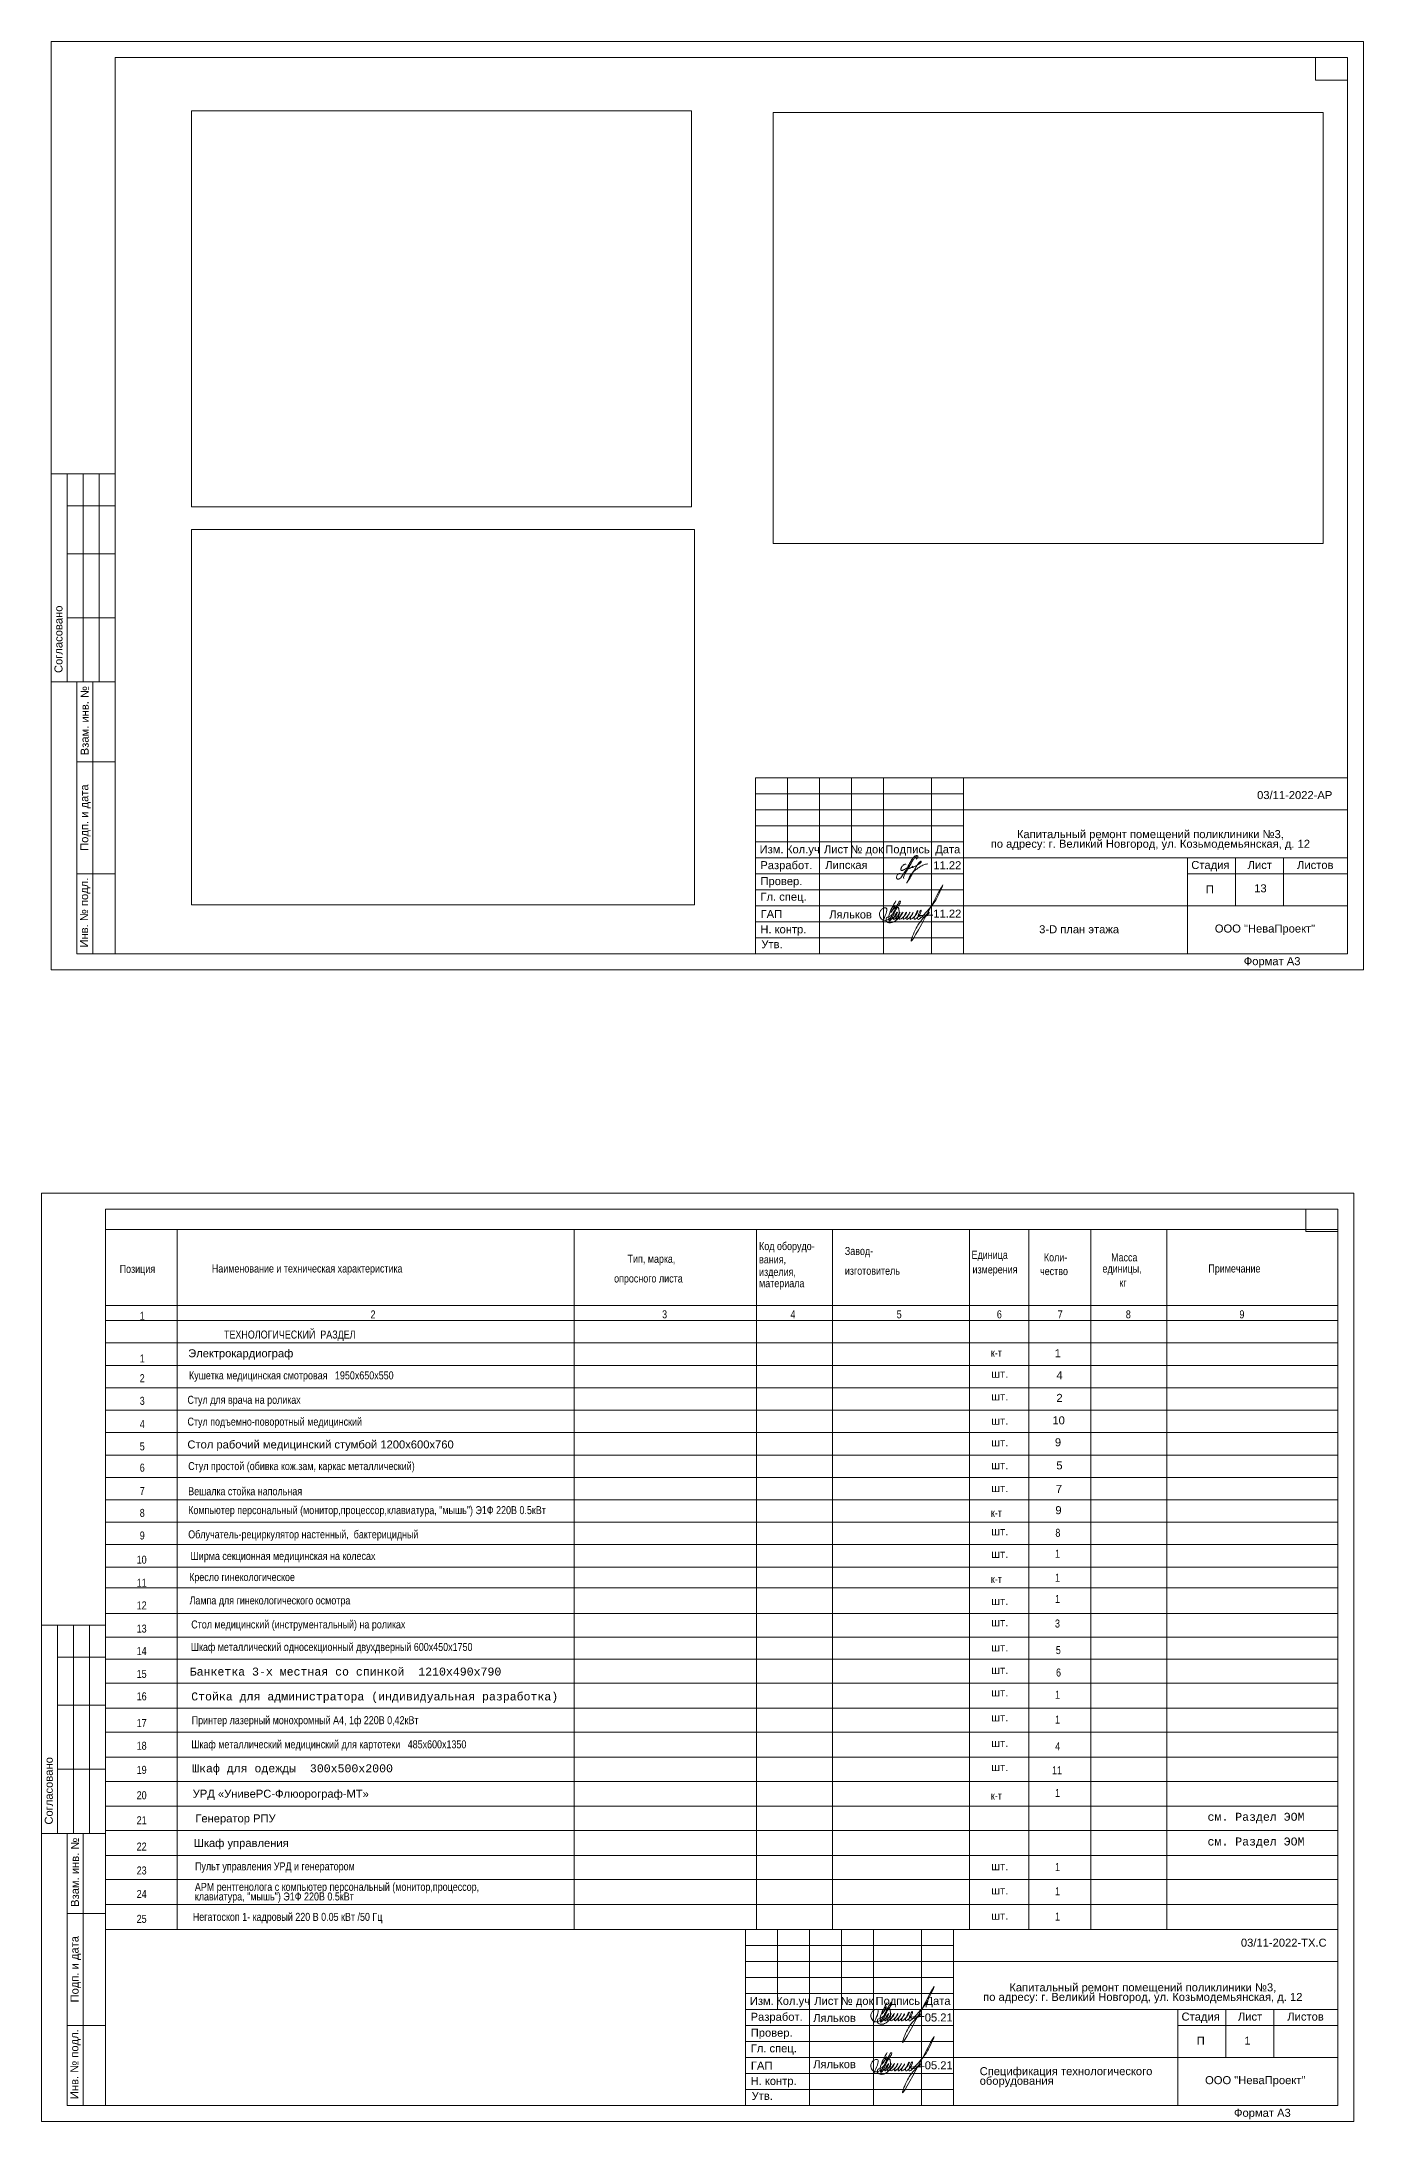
# Model space of a CAD drawing. Header units: metres. Extents: x 14591 to 15202, y 5442 to 5571.
# Drawn here: x 15117.3 to 15158.6, y 5442.8 to 5507.8 of the extents above; entities that cross this region are included whole.
import ezdxf
from ezdxf.enums import TextEntityAlignment as Align

# ---------------------------------------------------------------- set-up
doc = ezdxf.new("R2010")
doc.units = ezdxf.units.M
doc.header["$MEASUREMENT"] = 0
doc.header["$XCLIPFRAME"] = 0
doc.linetypes.add('AM_DIN_F_W050x2', pattern=[0.003125, 0.00225, -0.000875])
doc.linetypes.add('DGN Style 4', pattern=[5.601258, 2.79888, -1.39944, 0.003499, -1.39944])
for name, color, linetype, lineweight in [('1', 7, 'Continuous', 0), ('Level 1', 7, 'Continuous', 0), ('Level 50', 7, 'Continuous', 0), ('Level 63', 7, 'Continuous', 0), ('Стены', 7, 'Continuous', 13), ('ТХ Мебель', 7, 'Continuous', 30)]:
    doc.layers.add(name, color=color, linetype=linetype, lineweight=lineweight)
doc.styles.add('ARIAL', font='arial.ttf')
doc.styles.add('GOST 2.304', font='CS_Gost2304.shx')
doc.styles.add('MONOTXT', font='monotxt.shx', dxfattribs={"width": 0.8, "height": 0.5})
doc.styles.add('Style-Arial', font='arial.ttf')
picture_1 = doc.add_image_def('image1.jpeg', size_in_pixel=(959, 760))
picture_2 = doc.add_image_def('image2.jpeg', size_in_pixel=(1024, 764))
picture_3 = doc.add_image_def('image3.jpeg', size_in_pixel=(993, 778))

# ---------------------------------------------------------------- blocks, each defined once
blk = doc.blocks.new('*U150')
at = {"layer": 'Level 50', "color": 7, "linetype": 'Continuous', "lineweight": 0}
for p, q in [((-20.487, 14.5), (20.513, 14.5)), ((-20.487, -14.5), (-20.487, 14.5)), ((20.513, 14.5), (20.513, -14.5)), ((20.513, -14.5), (-20.487, -14.5))]:
    blk.add_line(p, q, dxfattribs=at)
at = {"layer": 'Level 50', "color": 7, "linetype": 'Continuous', "lineweight": 13}
for p, q in [((-18.487, 14), (20.013, 14)), ((-18.487, 14), (-18.487, -14)), ((19.013, 14), (19.013, 13.3)), ((20.013, 14), (20.013, -14)), ((19.013, 13.3), (20.013, 13.3)), ((-18.926, -14), (20.013, -14))]:
    blk.add_line(p, q, dxfattribs=at)
at = {"layer": 'Level 63', "color": 7, "linetype": 'Continuous', "lineweight": 13}
for p, q in [((-20.487, 1), (-18.487, 1)), ((-20.487, 1), (-20.487, -5.5)), ((-19.987, 1), (-19.987, -5.5)), ((-19.487, 1), (-19.487, -5.5)), ((-18.987, 1), (-18.987, -5.5)), ((-19.987, 0), (-18.487, 0)), ((-19.987, -1.5), (-18.487, -1.5)), ((-19.987, -3.5), (-18.487, -3.5)), ((-20.487, -5.5), (-18.487, -5.5)), ((-19.687, -5.5), (-18.487, -5.5)), ((-19.187, -14), (-19.187, -5.5)), ((-19.687, -8), (-18.487, -8)), ((1.513, -8.5), (20.013, -8.5)), ((1.513, -8.5), (1.513, -14)), ((2.513, -8.5), (2.513, -11)), ((3.513, -8.5), (3.513, -14)), ((4.513, -8.5), (4.513, -11)), ((5.513, -8.5), (5.513, -14)), ((7.013, -8.5), (7.013, -14)), ((8.013, -8.5), (8.013, -14)), ((8.013, -9.5), (20.013, -9.5)), ((1.513, -10.5), (8.013, -10.5)), ((1.513, -11), (8.013, -11)), ((8.013, -11), (20.013, -11)), ((-19.687, -11.5), (-18.487, -11.5)), ((15.013, -11.5), (20.013, -11.5)), ((8.013, -12.5), (20.013, -12.5))]:
    blk.add_line(p, q, dxfattribs=at)
at = {"layer": 'Level 63', "color": 7, "linetype": 'Continuous', "lineweight": 0}
for p, q in [((1.513, -9), (8.013, -9)), ((1.513, -9.5), (8.013, -9.5)), ((1.513, -10), (8.013, -10)), ((1.513, -11.5), (8.013, -11.5)), ((1.513, -12), (8.013, -12)), ((1.513, -12.5), (8.013, -12.5)), ((1.513, -13), (8.013, -13)), ((1.513, -13.5), (8.013, -13.5))]:
    blk.add_line(p, q, dxfattribs=at)
at = {"layer": 'Level 63', "color": 7, "linetype": 'Continuous', "lineweight": 13, "flags": 128}
for points in [[(-18.487, -14), (-19.687, -14), (-19.687, -5.5)], [(15.013, -11), (15.013, -14)], [(16.513, -11), (16.513, -12.5)], [(18.013, -11), (18.013, -12.5)]]:
    blk.add_lwpolyline(points, dxfattribs=at)
at = {"layer": 'Level 63', "color": 7, "linetype": 'Continuous', "lineweight": 0, "style": 'Style-Arial'}
for s, p in [('Согласовано', (-20.263, -4.173)), ('Взам. инв. №', (-19.445, -6.716)), ('Подп. и дата', (-19.457, -9.745)), ('Инв. № подл.', (-19.462, -12.713))]:
    blk.add_text(s, height=0.25002, rotation=90, dxfattribs=at).set_placement(p, align=Align.MIDDLE_CENTER)
for s, p in [('Изм.', (2.02, -10.735)), ('Кол.уч', (2.997, -10.735)), ('Лист', (4.036, -10.735)), ('№ док', (4.994, -10.735)), ('Подпись', (6.268, -10.735)), ('Дата', (7.524, -10.735)), ('Разработ.', (2.482, -11.231)), ('Провер.', (2.327, -11.729)), ('Стадия', (15.731, -11.225)), ('Лист', (17.276, -11.225)), ('Листов', (19.009, -11.225)), ('Гл. спец.', (2.393, -12.216)), ('ГАП', (2.014, -12.757)), ('Н. контр.', (2.388, -13.235)), ('Утв.', (2.032, -13.702)), ('ООО "НеваПроект"', (17.436, -13.211)), ('Формат А3', (17.66, -14.231))]:
    blk.add_text(s, height=0.25, dxfattribs=at).set_placement(p, align=Align.MIDDLE_CENTER)
blk = doc.blocks.new('формат_А3')
at = {"layer": 'Level 50', "color": 7, "linetype": 'Continuous', "lineweight": 13}
blk.add_blockref('*U150', (20.487, -14.5), dxfattribs=at)
blk = doc.blocks.new('*U194')
at = {"layer": 'Level 1', "color": 5, "linetype": 'Continuous', "lineweight": 0}
for points, knots in [([(0.31, 0.78), (0.34, 0.81), (0.4, 0.88), (0.43, 0.93), (0.43, 0.97), (0.42, 1.01), (0.39, 1.04), (0.33, 1.05), (0.26, 1.03), (0.21, 1.01), (0.12, 0.93), (0.06, 0.87), (-0.03, 0.75), (-0.11, 0.62), (-0.21, 0.44), (-0.3, 0.26), (-0.38, 0.11), (-0.48, -0.06), (-0.64, -0.3), (-0.75, -0.47), (-0.87, -0.64), (-0.99, -0.73), (-1.02, -0.73), (-1.06, -0.74), (-1.14, -0.72), (-1.16, -0.69), (-1.18, -0.65), (-1.18, -0.58), (-1.17, -0.52), (-1.15, -0.43), (-1.08, -0.35), (-1.04, -0.34), (-0.99, -0.31), (-0.96, -0.3), (-0.92, -0.29), (-0.91, -0.31), (-0.92, -0.32)], [0, 0, 0, 0, 0.032258, 0.064516, 0.096774, 0.129032, 0.16129, 0.193548, 0.225806, 0.258065, 0.290323, 0.322581, 0.354839, 0.387097, 0.419355, 0.451613, 0.483871, 0.516129, 0.548387, 0.580645, 0.612903, 0.645161, 0.677419, 0.709677, 0.741935, 0.774194, 0.806452, 0.83871, 0.870968, 0.903226, 0.935484, 0.967742, 0.983871, 0.991935, 0.995968, 1, 1, 1, 1]), ([(0.32, 0.97), (0.32, 0.97), (0.33, 0.98), (0.32, 0.98), (0.31, 0.97), (0.3, 0.97), (0.29, 0.95), (0.21, 0.88), (0.15, 0.82), (0.09, 0.75), (-0.01, 0.62), (-0.17, 0.29), (-0.31, 0.07), (-0.54, -0.32), (-0.64, -0.51), (-0.69, -0.64), (-0.64, -0.69)], [0, 0, 0, 0, 0.005306, 0.009091, 0.012718, 0.03509, 0.04357, 0.143713, 0.287425, 0.431138, 0.57485, 0.718563, 0.862275, 0.934132, 0.97006, 1, 1, 1, 1])]:
    blk.add_open_spline(points, degree=3, knots=knots, dxfattribs=at)
blk.add_open_spline([(-0.47, 0.37), (-0.48, 0.41), (-0.52, 0.41), (-0.56, 0.39), (-0.63, 0.36), (-0.68, 0.32), (-0.75, 0.25), (-0.8, 0.18), (-0.84, 0.12), (-0.85, 0.05), (-0.85, -0.04), (-0.83, -0.08), (-0.8, -0.08), (-0.77, -0.08), (-0.71, -0.06), (-0.66, -0.04), (-0.53, 0.03), (-0.31, 0.14), (-0.22, 0.24), (-0.17, 0.32), (-0.19, 0.32), (-0.3, 0.13), (-0.31, 0.08), (-0.31, 0.06), (-0.27, 0.06), (-0.23, 0.06), (-0.16, 0.09), (-0.08, 0.14), (-0.02, 0.18), (0.02, 0.21), (0.06, 0.25), (0.06, 0.27), (0.03, 0.23), (0, 0.17), (0, 0.14), (0.03, 0.14), (0.11, 0.19), (0.24, 0.26), (0.32, 0.3), (0.44, 0.37), (0.55, 0.44), (0.61, 0.48), (0.65, 0.52), (0.68, 0.57), (0.68, 0.62), (0.68, 0.63), (0.65, 0.63), (0.59, 0.59), (0.51, 0.52), (0.45, 0.43), (0.37, 0.31), (0.32, 0.23), (0.24, 0.11), (0.16, -0.05), (0.09, -0.18), (-0.03, -0.4), (-0.22, -0.74), (-0.32, -0.89), (-0.41, -1), (-0.41, -1.05), (-0.38, -1.02), (-0.32, -0.82), (-0.24, -0.63), (-0.15, -0.46), (-0.09, -0.38), (0.01, -0.25), (0.14, -0.13), (0.22, -0.06), (0.34, 0.03), (0.46, 0.12), (0.58, 0.2), (0.72, 0.28), (0.88, 0.35), (1.01, 0.39), (1.08, 0.41), (1.18, 0.43)], degree=3, dxfattribs=at)

msp = doc.modelspace()

# ---------------------------------------------------------------- linework, layer by layer
at = {"color": 5, "linetype": 'Continuous', "lineweight": 0}
for points in [[(15143.58908673, 5480.31748939), (15143.69175214, 5480.55230721), (15143.71693549, 5480.64629277), (15143.71693549, 5480.69949668), (15143.68570816, 5480.73072402), (15143.63642789, 5480.73072402), (15143.55908162, 5480.68606813), (15143.5043291, 5480.61627981), (15143.48987743, 5480.57589147), (15143.48987743, 5480.50727486), (15143.50692492, 5480.44365277), (15143.5497618, 5480.38295512), (15143.59902376, 5480.35451371), (15143.66578638, 5480.34337059), (15143.73383853, 5480.36160511), (15143.79231464, 5480.38820124), (15143.83242168, 5480.41920102), (15143.90378546, 5480.5428067), (15143.96997937, 5480.67887021), (15144.02370484, 5480.78929798), (15144.07993427, 5480.88669022), (15144.11714774, 5480.93885113), (15144.1345118, 5480.94350382), (15144.14120529, 5480.91852338), (15144.13019325, 5480.87742588), (15144.09772041, 5480.83258567), (15143.90649342, 5480.46415506), (15143.84572542, 5480.35890179), (15143.80021111, 5480.33262409), (15143.78803771, 5480.35370904), (15143.78238439, 5480.37480753), (15143.77489227, 5480.45027821), (15143.80801592, 5480.57389735), (15143.902858, 5480.78059043), (15144.00112016, 5480.95078549), (15143.90406645, 5480.75347267), (15143.96720887, 5480.80906577), (15143.83843665, 5480.58602575), (15143.93918702, 5480.71654991), (15144.01335803, 5480.75937256), (15144.06960388, 5480.74430153), (15144.09640249, 5480.68417298), (15144.10431285, 5480.58725248), (15144.03353373, 5480.36443249), (15143.9457665, 5480.30014371), (15143.8812075, 5480.27321043), (15143.78200252, 5480.26945833), (15143.71322403, 5480.29861943), (15143.70070917, 5480.32029582), (15143.69315287, 5480.37091043), (15143.70692077, 5480.42229291), (15143.78263627, 5480.44987719), (15143.93553864, 5480.58685057), (15143.82004483, 5480.35962209), (15143.87950307, 5480.39395032), (15144.0337404, 5480.54818765), (15144.04585946, 5480.59341659), (15143.92069213, 5480.37662042), (15144.05365747, 5480.47760597), (15144.12201465, 5480.6005157), (15144.00465992, 5480.36748786), (15144.16652698, 5480.49508513), (15144.22498469, 5480.6005157), (15144.1017787, 5480.38293782), (15144.26788959, 5480.48894473), (15144.33436785, 5480.6005157), (15144.22457405, 5480.38066482), (15144.39444667, 5480.51715965), (15144.44195779, 5480.6005157), (15144.34034126, 5480.38386498), (15144.53793279, 5480.57590643), (15144.542803, 5480.58812215), (15144.44433476, 5480.39581373), (15144.68849326, 5480.6227746), (15144.69115848, 5480.63272133), (15144.56707468, 5480.39225987), (15144.78614503, 5480.6228667), (15144.78614503, 5480.65181177), (15144.67693614, 5480.40397486), (15144.97719097, 5480.6288314), (15145.32124975, 5481.12190863), (15145.45620474, 5481.41242899), (15144.47870476, 5479.71934937), (15144.66181733, 5480.15133), (15144.88655242, 5480.44192185), (15145.03969447, 5480.5950639), (15144.984077, 5480.49873161), (15144.71401171, 5480.46636183), (15145.15671086, 5480.50892579)], [(15143.31875889, 5445.90504542), (15143.42142429, 5446.13986324), (15143.44660765, 5446.2338488), (15143.44660765, 5446.28705272), (15143.41538031, 5446.31828005), (15143.36610004, 5446.31828005), (15143.28875377, 5446.27362416), (15143.23400125, 5446.20383584), (15143.21954958, 5446.1634475), (15143.21954958, 5446.0948309), (15143.23659707, 5446.0312088), (15143.27943396, 5445.97051115), (15143.32869591, 5445.94206975), (15143.39545853, 5445.93092662), (15143.46351069, 5445.94916114), (15143.5219868, 5445.97575727), (15143.56209384, 5446.00675705), (15143.63345762, 5446.13036274), (15143.69965153, 5446.26642624), (15143.753377, 5446.37685401), (15143.80960643, 5446.47424625), (15143.84681989, 5446.52640716), (15143.86418395, 5446.53105985), (15143.87087744, 5446.50607941), (15143.8598654, 5446.46498191), (15143.82739256, 5446.4201417), (15143.63616558, 5446.05171109), (15143.57539758, 5445.94645782), (15143.52988327, 5445.92018012), (15143.51770987, 5445.94126507), (15143.51205655, 5445.96236356), (15143.50456443, 5446.03783424), (15143.53768807, 5446.16145338), (15143.63253016, 5446.36814647), (15143.73079232, 5446.53834153), (15143.6337386, 5446.34102871), (15143.69688103, 5446.39662181), (15143.56810881, 5446.17358178), (15143.66885918, 5446.30410595), (15143.74303018, 5446.34692859), (15143.79927603, 5446.33185756), (15143.82607465, 5446.27172901), (15143.83398501, 5446.17480851), (15143.76320589, 5445.95198852), (15143.67543866, 5445.88769974), (15143.61087966, 5445.86076647), (15143.51167467, 5445.85701437), (15143.44289619, 5445.88617547), (15143.43038132, 5445.90785185), (15143.42282503, 5445.95846646), (15143.43659292, 5446.00984895), (15143.51230842, 5446.03743323), (15143.66521079, 5446.1744066), (15143.54971698, 5445.94717812), (15143.60917523, 5445.98150635), (15143.76341256, 5446.13574368), (15143.77553162, 5446.18097262), (15143.65036429, 5445.96417645), (15143.78332963, 5446.065162), (15143.85168681, 5446.18807173), (15143.73433208, 5445.95504389), (15143.89619913, 5446.08264116), (15143.95465685, 5446.18807173), (15143.83145086, 5445.97049386), (15143.99756175, 5446.07650077), (15144.06404001, 5446.18807173), (15143.95424621, 5445.96822085), (15144.12411883, 5446.10471568), (15144.17162994, 5446.18807173), (15144.07001341, 5445.97142101), (15144.26760495, 5446.16346246), (15144.27247516, 5446.17567818), (15144.17400692, 5445.98336976), (15144.41816542, 5446.21033064), (15144.42083064, 5446.22027737), (15144.29674684, 5445.97981591), (15144.51581718, 5446.21042273), (15144.51581718, 5446.2393678), (15144.40660829, 5445.99153089), (15144.70686313, 5446.21638744), (15145.05092191, 5446.70946466), (15145.18587689, 5446.99998503), (15144.20837692, 5445.30690541), (15144.39148948, 5445.73888603), (15144.61622458, 5446.02947788), (15144.76936663, 5446.18261993), (15144.71374916, 5446.08628765), (15144.44368387, 5446.05391786), (15144.88638302, 5446.09648182)], [(15143.31875889, 5444.3393542), (15143.42142429, 5444.57417201), (15143.44660765, 5444.66815757), (15143.44660765, 5444.72136149), (15143.41538031, 5444.75258882), (15143.36610004, 5444.75258882), (15143.28875377, 5444.70793293), (15143.23400125, 5444.63814461), (15143.21954958, 5444.59775627), (15143.21954958, 5444.52913967), (15143.23659707, 5444.46551757), (15143.27943396, 5444.40481992), (15143.32869591, 5444.37637852), (15143.39545853, 5444.3652354), (15143.46351069, 5444.38346992), (15143.5219868, 5444.41006605), (15143.56209384, 5444.44106582), (15143.63345762, 5444.56467151), (15143.69965153, 5444.70073501), (15143.753377, 5444.81116279), (15143.80960643, 5444.90855502), (15143.84681989, 5444.96071594), (15143.86418395, 5444.96536862), (15143.87087744, 5444.94038818), (15143.8598654, 5444.89929068), (15143.82739256, 5444.85445048), (15143.63616558, 5444.48601986), (15143.57539758, 5444.3807666), (15143.52988327, 5444.3544889), (15143.51770987, 5444.37557384), (15143.51205655, 5444.39667233), (15143.50456443, 5444.47214302), (15143.53768807, 5444.59576215), (15143.63253016, 5444.80245524), (15143.73079232, 5444.9726503), (15143.6337386, 5444.77533748), (15143.69688103, 5444.83093058), (15143.56810881, 5444.60789055), (15143.66885918, 5444.73841472), (15143.74303018, 5444.78123737), (15143.79927603, 5444.76616634), (15143.82607465, 5444.70603779), (15143.83398501, 5444.60911728), (15143.76320589, 5444.38629729), (15143.67543866, 5444.32200851), (15143.61087966, 5444.29507524), (15143.51167467, 5444.29132314), (15143.44289619, 5444.32048424), (15143.43038132, 5444.34216063), (15143.42282503, 5444.39277523), (15143.43659292, 5444.44415772), (15143.51230842, 5444.471742), (15143.66521079, 5444.60871538), (15143.54971698, 5444.38148689), (15143.60917523, 5444.41581513), (15143.76341256, 5444.57005246), (15143.77553162, 5444.6152814), (15143.65036429, 5444.39848522), (15143.78332963, 5444.49947078), (15143.85168681, 5444.6223805), (15143.73433208, 5444.38935266), (15143.89619913, 5444.51694994), (15143.95465685, 5444.6223805), (15143.83145086, 5444.40480263), (15143.99756175, 5444.51080954), (15144.06404001, 5444.6223805), (15143.95424621, 5444.40252962), (15144.12411883, 5444.53902446), (15144.17162994, 5444.6223805), (15144.07001341, 5444.40572978), (15144.26760495, 5444.59777124), (15144.27247516, 5444.60998696), (15144.17400692, 5444.41767853), (15144.41816542, 5444.64463941), (15144.42083064, 5444.65458614), (15144.29674684, 5444.41412468), (15144.51581718, 5444.64473151), (15144.51581718, 5444.67367657), (15144.40660829, 5444.42583966), (15144.70686313, 5444.65069621), (15145.05092191, 5445.14377343), (15145.18587689, 5445.4342938), (15144.20837692, 5443.74121418), (15144.39148948, 5444.17319481), (15144.61622458, 5444.46378666), (15144.76936663, 5444.6169287), (15144.71374916, 5444.52059642), (15144.44368387, 5444.48822663), (15144.88638302, 5444.5307906)]]:
    msp.add_spline(points, degree=3, dxfattribs=at)
at = {"layer": '1', "color": 7, "ltscale": 1e-06}
for p, q in [((15119.69558562, 5470.68883108), (15121.59558562, 5470.68883108)), ((15121.54558562, 5470.68883108), (15121.54558562, 5448.81836392)), ((15133.94558562, 5470.68883108), (15133.94558562, 5448.81836392)), ((15141.92558562, 5470.68883108), (15138.12558562, 5470.68883108)), ((15139.64558562, 5470.68883108), (15139.64558562, 5448.81836392)), ((15142.02058562, 5470.68883108), (15142.02058562, 5448.81836392)), ((15147.91058562, 5470.68883108), (15144.77558562, 5470.68883108)), ((15146.29558562, 5470.68883108), (15146.29558562, 5448.81836392)), ((15148.15709133, 5448.81836392), (15148.15709133, 5470.68883108)), ((15150.09558562, 5470.68883108), (15150.09558562, 5448.81836392)), ((15153.04058562, 5470.68883108), (15150.76058562, 5470.68883108)), ((15152.47058562, 5448.81836392), (15152.47058562, 5470.68883108)), ((15157.80558562, 5468.3138915), (15119.30558562, 5468.3138915)), ((15119.30558562, 5467.83883108), (15157.80558562, 5467.83883108))]:
    msp.add_line(p, q, dxfattribs=at)
at = {"layer": '1', "color": 7, "linetype": 'Continuous', "lineweight": 0}
for p, q in [((15119.30558562, 5467.13883108), (15157.80558562, 5467.13883108)), ((15119.30558562, 5466.43883108), (15157.80558562, 5466.43883108)), ((15119.30558562, 5465.73883108), (15157.80558562, 5465.73883108)), ((15119.30558562, 5465.73883108), (15157.80558562, 5465.73883108)), ((15119.30558562, 5465.03883108), (15157.80558562, 5465.03883108)), ((15119.30558562, 5464.33883108), (15157.80558562, 5464.33883108)), ((15119.30558562, 5464.33883108), (15157.80558562, 5464.33883108)), ((15119.30558562, 5463.63883108), (15157.80558562, 5463.63883108)), ((15119.30558562, 5462.93883108), (15157.80558562, 5462.93883108)), ((15119.30558562, 5462.93883108), (15157.80558562, 5462.93883108)), ((15119.30558562, 5462.23883108), (15157.80558562, 5462.23883108)), ((15119.30558562, 5461.53883108), (15157.80558562, 5461.53883108)), ((15119.30558562, 5460.83883108), (15157.80558562, 5460.83883108)), ((15119.30558562, 5460.13883108), (15157.80558562, 5460.13883108)), ((15119.30558562, 5459.48883108), (15157.80558562, 5459.48883108)), ((15119.30558562, 5458.68883108), (15157.80558562, 5458.68883108)), ((15119.30558562, 5457.94527626), (15157.80558562, 5457.94527626)), ((15119.30558562, 5457.26258561), (15157.80558562, 5457.26258561)), ((15119.30558562, 5456.50892429), (15157.80558562, 5456.50892429)), ((15119.30558562, 5455.72960511), (15157.80558562, 5455.72960511)), ((15119.30558562, 5454.97594379), (15157.80558562, 5454.97594379)), ((15119.30558562, 5454.19662461), (15157.80558562, 5454.19662461)), ((15119.30558562, 5453.44296329), (15157.80558562, 5453.44296329)), ((15119.30558562, 5452.66364411), (15157.80558562, 5452.66364411)), ((15119.30558562, 5451.90998278), (15157.80558562, 5451.90998278)), ((15119.30558562, 5451.1306636), (15157.80558562, 5451.1306636)), ((15119.30558562, 5450.37700228), (15157.80558562, 5450.37700228)), ((15119.30558562, 5449.5976831), (15157.80558562, 5449.5976831)), ((15119.30558562, 5448.81836392), (15157.80558562, 5448.81836392))]:
    msp.add_line(p, q, dxfattribs=at)
at = {"layer": '1', "color": 7, "linetype": 'Continuous', "lineweight": 0, "flags": 128}
for points in [[(15119.80558562, 5470.68883108), (15119.30558562, 5470.68883108)], [(15119.69558562, 5470.68883108), (15155.80558562, 5470.68883108)], [(15155.76558562, 5470.68883108), (15157.80558562, 5470.68883108)]]:
    msp.add_lwpolyline(points, dxfattribs=at)
at = {"layer": '1', "color": 7, "ltscale": 1e-06, "flags": 128}
msp.add_lwpolyline([(15157.80558562, 5467.83883108), (15119.30558562, 5467.83883108)], dxfattribs=at)
at = {"layer": 'Стены', "color": 7, "linetype": 'Continuous', "lineweight": 0, "flags": 128}
for points in [[(15137.61626557, 5505.63953313), (15121.99355795, 5505.63953313), (15121.99355795, 5493.25865952), (15137.61626557, 5493.25865952), (15137.61626557, 5505.63953313)], [(15140.16563156, 5505.58707806), (15157.35412351, 5505.58707806), (15157.35412351, 5492.12016291), (15140.16563156, 5492.12016291), (15140.16563156, 5505.58707806)], [(15137.70627537, 5492.55531833), (15121.99355795, 5492.55531833), (15121.99355795, 5480.83215807), (15137.70627537, 5480.83215807), (15137.70627537, 5492.55531833)]]:
    msp.add_lwpolyline(points, close=True, dxfattribs=at)

# ---------------------------------------------------------------- block references
at = {"layer": 'Level 1', "color": 5, "linetype": 'Continuous', "lineweight": 0, "xscale": 0.4141646088358931, "yscale": 0.4141646088358931, "zscale": 0.4141646088358931}
msp.add_blockref('*U194', (15144.51071409, 5481.93346194), dxfattribs=at)
at = {"layer": 'Level 50', "color": 7, "linetype": 'Continuous', "lineweight": 13}
for p in [(15117.60948442, 5507.79848889), (15117.30558562, 5471.81836392)]:
    msp.add_blockref('формат_А3', p, dxfattribs=at)

# ---------------------------------------------------------------- texts
at = {"color": 7, "linetype": 'Continuous', "lineweight": 0, "style": 'Style-Arial'}
for s, p in [('03/11-2022-АР', (15155.28788361, 5484.38243262)), ('03/11-2022-ТХ.С', (15154.78152939, 5448.52774707))]:
    msp.add_text(s, height=0.25, dxfattribs=at).set_placement(p, align=Align.TOP_LEFT)
msp.add_text('Липская', height=0.25, dxfattribs=at).set_placement((15142.45398834, 5482.19799699), align=Align.TOP_CENTER)
at = {"color": 18, "linetype": 'Continuous', "lineweight": 13, "true_color": 0x000000, "style": 'ARIAL'}
for s, p in [('11.22', (15145.60753846, 5482.19016211)), ('П', (15153.8078416, 5481.43308009)), ('11.22', (15145.60753846, 5480.67770663)), ('3-D план этажа ', (15149.77424922, 5480.19020106))]:
    msp.add_text(s, height=0.25, dxfattribs=at).set_placement(p, align=Align.TOP_CENTER)
at = {"color": 7, "lineweight": 13, "style": 'Style-Arial'}
for s, p in [('13', (15155.19691504, 5481.46917293)), ('Ляльков', (15141.91610891, 5480.6511293)), ('Ляльков', (15141.41479546, 5446.17507861)), ('Ляльков', (15141.41479546, 5444.73136128))]:
    msp.add_text(s, height=0.25, dxfattribs=at).set_placement(p, align=Align.TOP_LEFT)
at = {"color": 7, "linetype": 'Continuous', "lineweight": 13, "style": 'Style-Arial'}
for p in [(15146.97679847, 5466.30018442), (15146.97679847, 5465.59407751), (15146.97679847, 5464.83501259), (15146.97679847, 5464.16004944), (15146.97679847, 5463.4452505), (15146.97679847, 5462.73031726), (15146.97679847, 5461.37988781), (15146.97679847, 5460.6737809), (15146.97679847, 5459.20254097), (15146.97679847, 5458.53835916), (15146.97679847, 5457.75060865), (15146.97679847, 5457.04772751), (15146.97679847, 5456.34484638), (15146.97679847, 5455.56812878), (15146.97679847, 5454.76493218), (15146.97679847, 5454.01337765), (15146.97679847, 5450.91622814), (15146.97679847, 5450.15936981), (15146.97679847, 5449.37161929)]:
    msp.add_text('шт.', height=0.25, dxfattribs=at).set_placement(p, align=Align.TOP_LEFT)
at = {"color": 7, "linetype": 'Continuous', "lineweight": 0, "style": 'MONOTXT'}
for s, p in [('Шкаф для одежды  300х500х2000 ', (15122.01048786, 5453.72448661)), ('см. Раздел ЭОМ', (15153.73938648, 5452.21078607)), ('см. Раздел ЭОМ', (15153.73938648, 5451.43848164))]:
    msp.add_text(s, height=0.25, dxfattribs=at).set_placement(p)
at = {"color": 7, "linetype": 'Continuous', "lineweight": 0, "char_height": 0.25}
for s, insert, attachment_point, line_spacing_factor, style in [('Капитальный ремонт \\C256;помещений поликлиники №3, \\Pпо адресу: г. Великий Новгород, ул. Козьмодемьянская, д. 12', (15151.95346875, 5482.84896962), 5, 0.72, 'Style-Arial'), ('\\fArial|b0|i0|c204204|p39;4', (15148.97841252, 5454.41563966), 7, 0.6, 'MONOTXT'), ('\\fArial|b0|i0|c204204|p39;11', (15148.87851743, 5453.66561146), 7, 0.6, 'MONOTXT'), ('Капитальный ремонт \\C256;помещений поликлиники №3, \\Pпо адресу: г. Великий Новгород, ул. Козьмодемьянская, д. 12', (15151.71571766, 5446.81906978), 5, 0.72, 'Style-Arial'), ('\\fArial|b0|i0|c204204|p39;П', (15153.52614905, 5445.34318921), 5, 0.72, 'GOST 2.304'), ('\\fArial|b0|i0|c204204|p39;1', (15154.98681236, 5445.34318921), 5, 0.72, 'GOST 2.304')]:
    msp.add_mtext(s, dxfattribs=dict(at, insert=insert, attachment_point=attachment_point, line_spacing_factor=line_spacing_factor, style=style))
at = {"color": 7, "linetype": 'Continuous', "lineweight": 13, "char_height": 0.25, "attachment_point": 7}
for s, insert, line_spacing_factor, style in [('Генератор РПУ', (15122.10976046, 5452.08611137), 0.6, 'Style-Arial'), ('Шкаф управления', (15122.0625347, 5451.31693106), 0.6, 'Style-Arial'), ('\\fArial|b0|i0|c204204|p39;АРМ рентгенолога с компьютер персональный (монитор,процессор,\\Pклавиатура, "мышь") Э1Ф 220В 0.5кВт', (15122.09467613, 5449.64561725), 0.72, 'MONOTXT')]:
    msp.add_mtext(s, dxfattribs=dict(at, insert=insert, line_spacing_factor=line_spacing_factor, style=style))
at = {"color": 7, "linetype": 'Continuous', "lineweight": 30, "char_height": 0.25, "attachment_point": 1, "line_spacing_factor": 0.72, "style": 'GOST 2.304'}
for insert in [(15144.90220495, 5446.19016499), (15144.90220495, 5444.69672446)]:
    msp.add_mtext('\\fArial|b0|i0|c204204|p39;05.21', dxfattribs=dict(at, insert=insert))
at = {"layer": '1', "color": 7, "linetype": 'Continuous', "lineweight": 0, "style": 'Style-Arial'}
for s, p in [('1', (15149.0597884, 5466.81974846)), ('4', (15149.11361353, 5466.13012137)), ('2', (15149.11361353, 5465.42401447)), ('10', (15149.08620404, 5464.72130695)), ('Стол рабочий медицинский стумбой 1200х600х760', (15126.02237611, 5463.96861164)), ('9', (15149.06621577, 5464.03692802)), ('5', (15149.11111285, 5463.31405606)), ('7', (15149.09675017, 5462.58097879)), ('9', (15149.08052058, 5461.91637794))]:
    msp.add_text(s, height=0.25, dxfattribs=at).set_placement(p, align=Align.MIDDLE_CENTER)
at = {"layer": '1', "color": 7, "linetype": 'Continuous', "lineweight": 0, "style": 'MONOTXT'}
for s, p in [('Банкетка 3-х местная со спинкой  1210х490х790 ', (15121.93447554, 5456.74730116)), ('Стойка для администратора (индивидуальная разработка)', (15121.9809125, 5455.97156583))]:
    msp.add_text(s, height=0.25, dxfattribs=at).set_placement(p)
at = {"layer": '1', "color": 7, "char_height": 0.25}
for s, insert, attachment_point, line_spacing_factor, style in [('\\fArial|b0|i0|c204204|p39;Код оборудо-', (15139.72558562, 5469.96549774), 7, 0.6, 'MONOTXT'), ('\\fArial|b0|i0|c204204|p39;Завод-', (15142.40558562, 5469.81549774), 7, 0.6, 'MONOTXT'), ('\\fArial|b0|i0|c204204|p39;Позиция', (15119.74558562, 5469.25549774), 7, 0.6, 'MONOTXT'), ('\\fArial|b0|i0|c204204|p39;Наименование и техническая характеристика', (15122.62558562, 5469.26549774), 7, 0.6, 'MONOTXT'), ('\\fArial|b0|i0|c204204|p39;Тип, марка,', (15135.61558562, 5469.56800351), 7, 0.6, 'MONOTXT'), ('\\fArial|b0|i0|c204204|p39;вания,', (15139.72558562, 5469.57883108), 7, 0.6, 'MONOTXT'), ('\\fArial|b0|i0|c204204|p39;изделия,', (15139.72558562, 5469.16216441), 7, 0.6, 'MONOTXT'), ('\\fArial|b0|i0|c204204|p39;изготовитель', (15142.40558562, 5469.26549774), 7, 0.6, 'MONOTXT'), ('\\fArial|b0|i0|c204204|p39;Единица', (15146.36558562, 5469.69549774), 7, 0.6, 'MONOTXT'), ('\\fArial|b0|i0|c204204|p39;измерения', (15146.39558562, 5469.23549774), 7, 0.6, 'MONOTXT'), ('\\fArial|b0|i0|c204204|p39;чество', (15148.50558562, 5469.25549774), 7, 0.6, 'MONOTXT'), ('\\fArial|b0|i0|c204204|p39;Коли-', (15148.62558562, 5469.68549774), 7, 0.6, 'MONOTXT'), ('\\fArial|b0|i0|c204204|p39;единицы,', (15150.45558562, 5469.26549774), 7, 0.6, 'MONOTXT'), ('\\fArial|b0|i0|c204204|p39;Масса', (15150.72558562, 5469.68549774), 7, 0.6, 'MONOTXT'), ('\\fArial|b0|i0|c204204|p39;Примечание', (15153.76558562, 5469.26549774), 7, 0.6, 'MONOTXT'), ('\\fArial|b0|i0|c204204|p39;опросного листа', (15135.19558562, 5468.95355347), 7, 0.6, 'MONOTXT'), ('\\fArial|b0|i0|c204204|p39;материала', (15139.72558562, 5468.80549774), 7, 0.6, 'MONOTXT'), ('\\fArial|b0|i0|c204204|p39;кг', (15150.98558562, 5468.89549774), 7, 0.6, 'MONOTXT'), ('\\fArial|b0|i0|c204204|p39;1', (15120.3729791, 5467.8631769), 7, 0.6, 'MONOTXT'), ('\\fArial|b0|i0|c204204|p39;2', (15127.58558562, 5467.90549774), 7, 0.6, 'MONOTXT'), ('\\fArial|b0|i0|c204204|p39;3', (15136.69558562, 5467.90549774), 7, 0.6, 'MONOTXT'), ('\\fArial|b0|i0|c204204|p39;4', (15140.70558562, 5467.90549774), 7, 0.6, 'MONOTXT'), ('\\fArial|b0|i0|c204204|p39;5', (15144.02558562, 5467.90549774), 7, 0.6, 'MONOTXT'), ('\\fArial|b0|i0|c204204|p39;6', (15147.15558562, 5467.90549774), 7, 0.6, 'MONOTXT'), ('\\fArial|b0|i0|c204204|p39;7', (15149.05558562, 5467.90549774), 7, 0.6, 'MONOTXT'), ('\\fArial|b0|i0|c204204|p39;8', (15151.18558562, 5467.90549774), 7, 0.6, 'MONOTXT'), ('\\fArial|b0|i0|c204204|p39;9', (15154.73558562, 5467.90549774), 7, 0.6, 'MONOTXT'), ('\\fArial|b0|i0|c204204|p39;1', (15120.3729791, 5466.5302888), 7, 0.6, 'MONOTXT'), ('\\fArial|b0|i0|c204204|p39;к-т', (15146.9689099, 5466.7061534), 7, 0.6, 'MONOTXT'), ('\\fArial|b0|i0|c204204|p39;2', (15120.3729791, 5465.91401521), 7, 0.6, 'MONOTXT'), ('\\fArial|b0|i0|c204204|p39;Стул для врача на роликах', (15121.86434523, 5465.16248993), 7, 0.6, 'MONOTXT'), ('\\fArial|b0|i0|c204204|p39;3', (15120.3729791, 5465.20293056), 7, 0.6, 'MONOTXT'), ('\\fArial|b0|i0|c204204|p39;4', (15120.3729791, 5464.47748055), 7, 0.6, 'MONOTXT'), ('\\fArial|b0|i0|c204204|p39;5', (15120.3729791, 5463.78076124), 7, 0.6, 'MONOTXT'), ('\\fArial|b0|i0|c204204|p39;6', (15120.3729791, 5463.1145683), 7, 0.6, 'MONOTXT'), ('\\fArial|b0|i0|c204204|p39;7', (15120.3729791, 5462.38911829), 7, 0.6, 'MONOTXT'), ('\\fArial|b0|i0|c204204|p39;8', (15120.3729791, 5461.70180323), 7, 0.6, 'MONOTXT'), ('\\fArial|b0|i0|c204204|p39;к-т', (15146.9689099, 5461.70612608), 7, 0.6, 'MONOTXT'), ('\\fArial|b0|i0|c204204|p39;9', (15120.3729791, 5460.99584905), 7, 0.6, 'MONOTXT'), ('\\fArial|b0|i0|c204204|p39;10', (15120.27724131, 5460.23974659), 7, 0.6, 'MONOTXT'), ('\\fArial|b0|i0|c204204|p39;11', (15120.27724131, 5459.52147926), 7, 0.6, 'MONOTXT'), ('\\fArial|b0|i0|c204204|p39;к-т', (15146.9689099, 5459.63635022), 7, 0.6, 'MONOTXT'), ('\\fArial|b0|i0|c204204|p39;12', (15120.27724131, 5458.81443978), 7, 0.6, 'MONOTXT'), ('\\fArial|b0|i0|c204204|p39;13', (15120.27724131, 5458.08638857), 7, 0.6, 'MONOTXT'), ('\\fArial|b0|i0|c204204|p39;14', (15120.27724131, 5457.389108), 7, 0.6, 'MONOTXT'), ('\\fArial|b0|i0|c204204|p39;15', (15120.27724131, 5456.67229669), 7, 0.6, 'MONOTXT'), ('\\fArial|b0|i0|c204204|p39;16', (15120.27724131, 5455.96941556), 7, 0.6, 'MONOTXT'), ('\\fArial|b0|i0|c204204|p39;17', (15120.27724131, 5455.13973994), 7, 0.6, 'MONOTXT'), ('\\fArial|b0|i0|c204204|p39;18', (15120.27724131, 5454.42635735), 7, 0.6, 'MONOTXT'), ('\\fArial|b0|i0|c204204|p39;19', (15120.27724131, 5453.67359603), 7, 0.6, 'MONOTXT'), ('\\fArial|b0|i0|c204204|p39;20', (15120.27724131, 5452.87922577), 7, 0.6, 'MONOTXT'), ('\\fArial|b0|i0|c204204|p39;к-т', (15146.9689099, 5452.8684337), 7, 0.6, 'MONOTXT'), ('\\fArial|b0|i0|c204204|p39;21', (15120.27724131, 5452.10250817), 7, 0.6, 'MONOTXT'), ('\\fArial|b0|i0|c204204|p39;22', (15120.27724131, 5451.28039799), 7, 0.6, 'MONOTXT'), ('\\fArial|b0|i0|c204204|p39;23', (15120.27724131, 5450.5301594), 7, 0.6, 'MONOTXT'), ('\\fArial|b0|i0|c204204|p39;24', (15120.27724131, 5449.79757349), 7, 0.6, 'MONOTXT'), ('\\fArial|b0|i0|c204204|p39;25', (15120.27724131, 5449.01825431), 7, 0.6, 'MONOTXT'), ('\\fArial|b0|i0|c204204|p39;Негатоскоп 1- кадровый 220 В 0.05 кВт /50 Гц', (15122.030022, 5449.00799643), 7, 0.6, 'MONOTXT'), ('Спецификация технологического \\Pоборудования  ', (15146.61856422, 5444.51289367), 1, 0.72, 'Style-Arial')]:
    msp.add_mtext(s, dxfattribs=dict(at, insert=insert, attachment_point=attachment_point, line_spacing_factor=line_spacing_factor, style=style))
at = {"layer": '1', "color": 7, "lineweight": 30, "insert": (15123.00558562, 5467.20549774), "char_height": 0.25, "attachment_point": 7, "line_spacing_factor": 0.6, "style": 'MONOTXT'}
msp.add_mtext('\\fArial|b0|i0|c204204|p39;ТЕХНОЛОГИЧЕСКИЙ  РАЗДЕЛ', dxfattribs=at)
at = {"layer": '1', "color": 18, "linetype": 'Continuous', "lineweight": 0, "true_color": 0x000000, "char_height": 0.25, "attachment_point": 1, "line_spacing_factor": 0.72, "style": 'MONOTXT'}
for s, insert in [('\\fArial|b0|i0|c204204|p39;8', (15148.98441835, 5461.3327617)), ('\\fArial|b0|i0|c204204|p39;Ширма секционная медицинская на колесах', (15121.96164931, 5460.60873615)), ('\\fArial|b0|i0|c204204|p39;1', (15148.97159211, 5460.67932714)), ('\\fArial|b0|i0|c204204|p39;1', (15148.97159211, 5459.92908855)), ('\\fArial|b0|i0|c204204|p39;1', (15148.97159211, 5459.26490674)), ('\\fArial|b0|i0|c204204|p39;3', (15148.97159211, 5458.49922207)), ('\\fArial|b0|i0|c204204|p39;1', (15148.97159211, 5456.27277873)), ('\\fArial|b0|i0|c204204|p39;1', (15148.97159211, 5455.49606114)), ('\\fArial|b0|i0|c204204|p39;1', (15148.97159211, 5453.20594209)), ('\\fArial|b0|i0|c204204|p39;1', (15148.97159211, 5450.88902881)), ('\\fArial|b0|i0|c204204|p39;1', (15148.97159211, 5450.13217047)), ('\\fArial|b0|i0|c204204|p39;1', (15148.97159211, 5449.34441996))]:
    msp.add_mtext(s, dxfattribs=dict(at, insert=insert))
at = {"layer": '1', "color": 7, "linetype": 'Continuous', "lineweight": 0, "char_height": 0.25, "attachment_point": 7, "style": 'MONOTXT'}
for s, insert, line_spacing_factor in [('\\fArial|b0|i0|c204204|p39;Шкаф металлический односекционный двухдверный 600х450х1750 \\P', (15121.96932277, 5457.44085728), 1.2), ('\\fArial|b0|i0|c204204|p39;5', (15148.99783149, 5457.41573768), 0.6), ('\\fArial|b0|i0|c204204|p39;6', (15149.00515495, 5456.71439418), 0.6), ('\\fArial|b0|i0|c204204|p39;Принтер лазерный монохромный А4, 1ф 220В 0,42кВт', (15121.99678187, 5455.15324791), 0.6), ('\\P\\fArial|b0|i0|c204204|p39;Шкаф металлический медицинский для картотеки   485х600х1350 ', (15121.98501024, 5454.39900127), 1.2)]:
    msp.add_mtext(s, dxfattribs=dict(at, insert=insert, line_spacing_factor=line_spacing_factor))
at = {"layer": 'Level 63', "color": 7, "linetype": 'DGN Style 4', "lineweight": 13, "style": 'Style-Arial'}
msp.add_text('Электрокардиограф', height=0.25, dxfattribs=at).set_placement((15121.8851724, 5466.94238287), align=Align.TOP_LEFT)
at = {"layer": 'Level 63', "color": 7, "linetype": 'Continuous', "lineweight": 13, "insert": (15122.10036341, 5450.58819474), "char_height": 0.25, "attachment_point": 7, "line_spacing_factor": 0.6, "style": 'MONOTXT'}
msp.add_mtext('\\fArial|b0|i0|c204204|p39;Пульт управления УРД и генератором', dxfattribs=at)
at = {"layer": 'Стены', "linetype": 'Continuous', "lineweight": 0, "insert": (15124.7803797, 5453.0188476), "char_height": 0.25, "attachment_point": 5, "line_spacing_factor": 0.6, "style": 'Style-Arial'}
msp.add_mtext('УРД «УнивеРС-Флюорограф-МТ»', dxfattribs=at)
at = {"layer": 'ТХ Мебель', "color": 7, "linetype": 'AM_DIN_F_W050x2', "lineweight": 30, "ltscale": 100, "char_height": 0.25, "attachment_point": 7, "style": 'MONOTXT'}
for s, insert, line_spacing_factor in [('\\fArial|b0|i0|c204204|p39;Кушетка медицинская смотровая   1950х650х550', (15121.91070489, 5465.92628871), 0.6), ('\\fArial|b0|i0|c204204|p39;Стул подъемно-поворотный медицинский', (15121.8647196, 5464.48078032), 0.6), ('\\fArial|b0|i0|c204204|p39;Стул простой (обивка кож.зам, каркас металлический)', (15121.88737681, 5463.09258352), 0.6), ('\\fArial|b0|i0|c204204|p39;Вешалка стойка напольная', (15121.88737681, 5462.37765028), 0.6), ('\\fArial|b0|i0|c204204|p39;Компьютер персональный (монитор,процессор,клавиатура, "мышь") Э1Ф 220В 0.5кВт', (15121.88737681, 5461.71567506), 0.6), ('\\fArial|b0|i0|c204204|p39;Облучатель-рециркулятор настенный,  бактерицидный ', (15121.88737681, 5460.96006325), 0.6), ('\\fArial|b0|i0|c204204|p39;Кресло гинекологическое', (15121.91728822, 5459.62460673), 0.6), ('\\fArial|b0|i0|c204204|p39;Лампа для гинекологического осмотра', (15121.92797051, 5458.89549477), 0.6), ('\\fArial|b0|i0|c204204|p39;Стол медицинский (инструментальный) на роликах\\P', (15121.98215812, 5458.14474979), 1.2)]:
    msp.add_mtext(s, dxfattribs=dict(at, insert=insert, line_spacing_factor=line_spacing_factor))

# ---------------------------------------------------------------- pictures from other files: only their frames are drawn
at = {"layer": 'Стены', "color": 7, "linetype": 'Continuous', "lineweight": 0}
image = msp.add_image(picture_1, insert=(15121.99355795, 5493.25865952), size_in_units=(15.62270761, 12.3808736), dxfattribs=at)
image.set_boundary_path([(-0.5, -0.5), (-0.5, 759.5), (958.5, 759.5), (958.5, -0.5), (-0.5, -0.5)])
image = msp.add_image(picture_3, insert=(15140.16563156, 5492.12016291), size_in_units=(17.18849196, 13.46691515), dxfattribs=at)
image.set_boundary_path([(-0.5, -0.5), (-0.5, 777.5), (992.5, 777.5), (992.5, -0.5), (-0.5, -0.5)])
image = msp.add_image(picture_2, insert=(15121.99355795, 5480.83215807), size_in_units=(15.71271742, 11.72316026), dxfattribs=at)
image.set_boundary_path([(-0.5, -0.5), (-0.5, 763.5), (1023.5, 763.5), (1023.5, -0.5), (-0.5, -0.5)])

doc.saveas('drawing.dxf')
